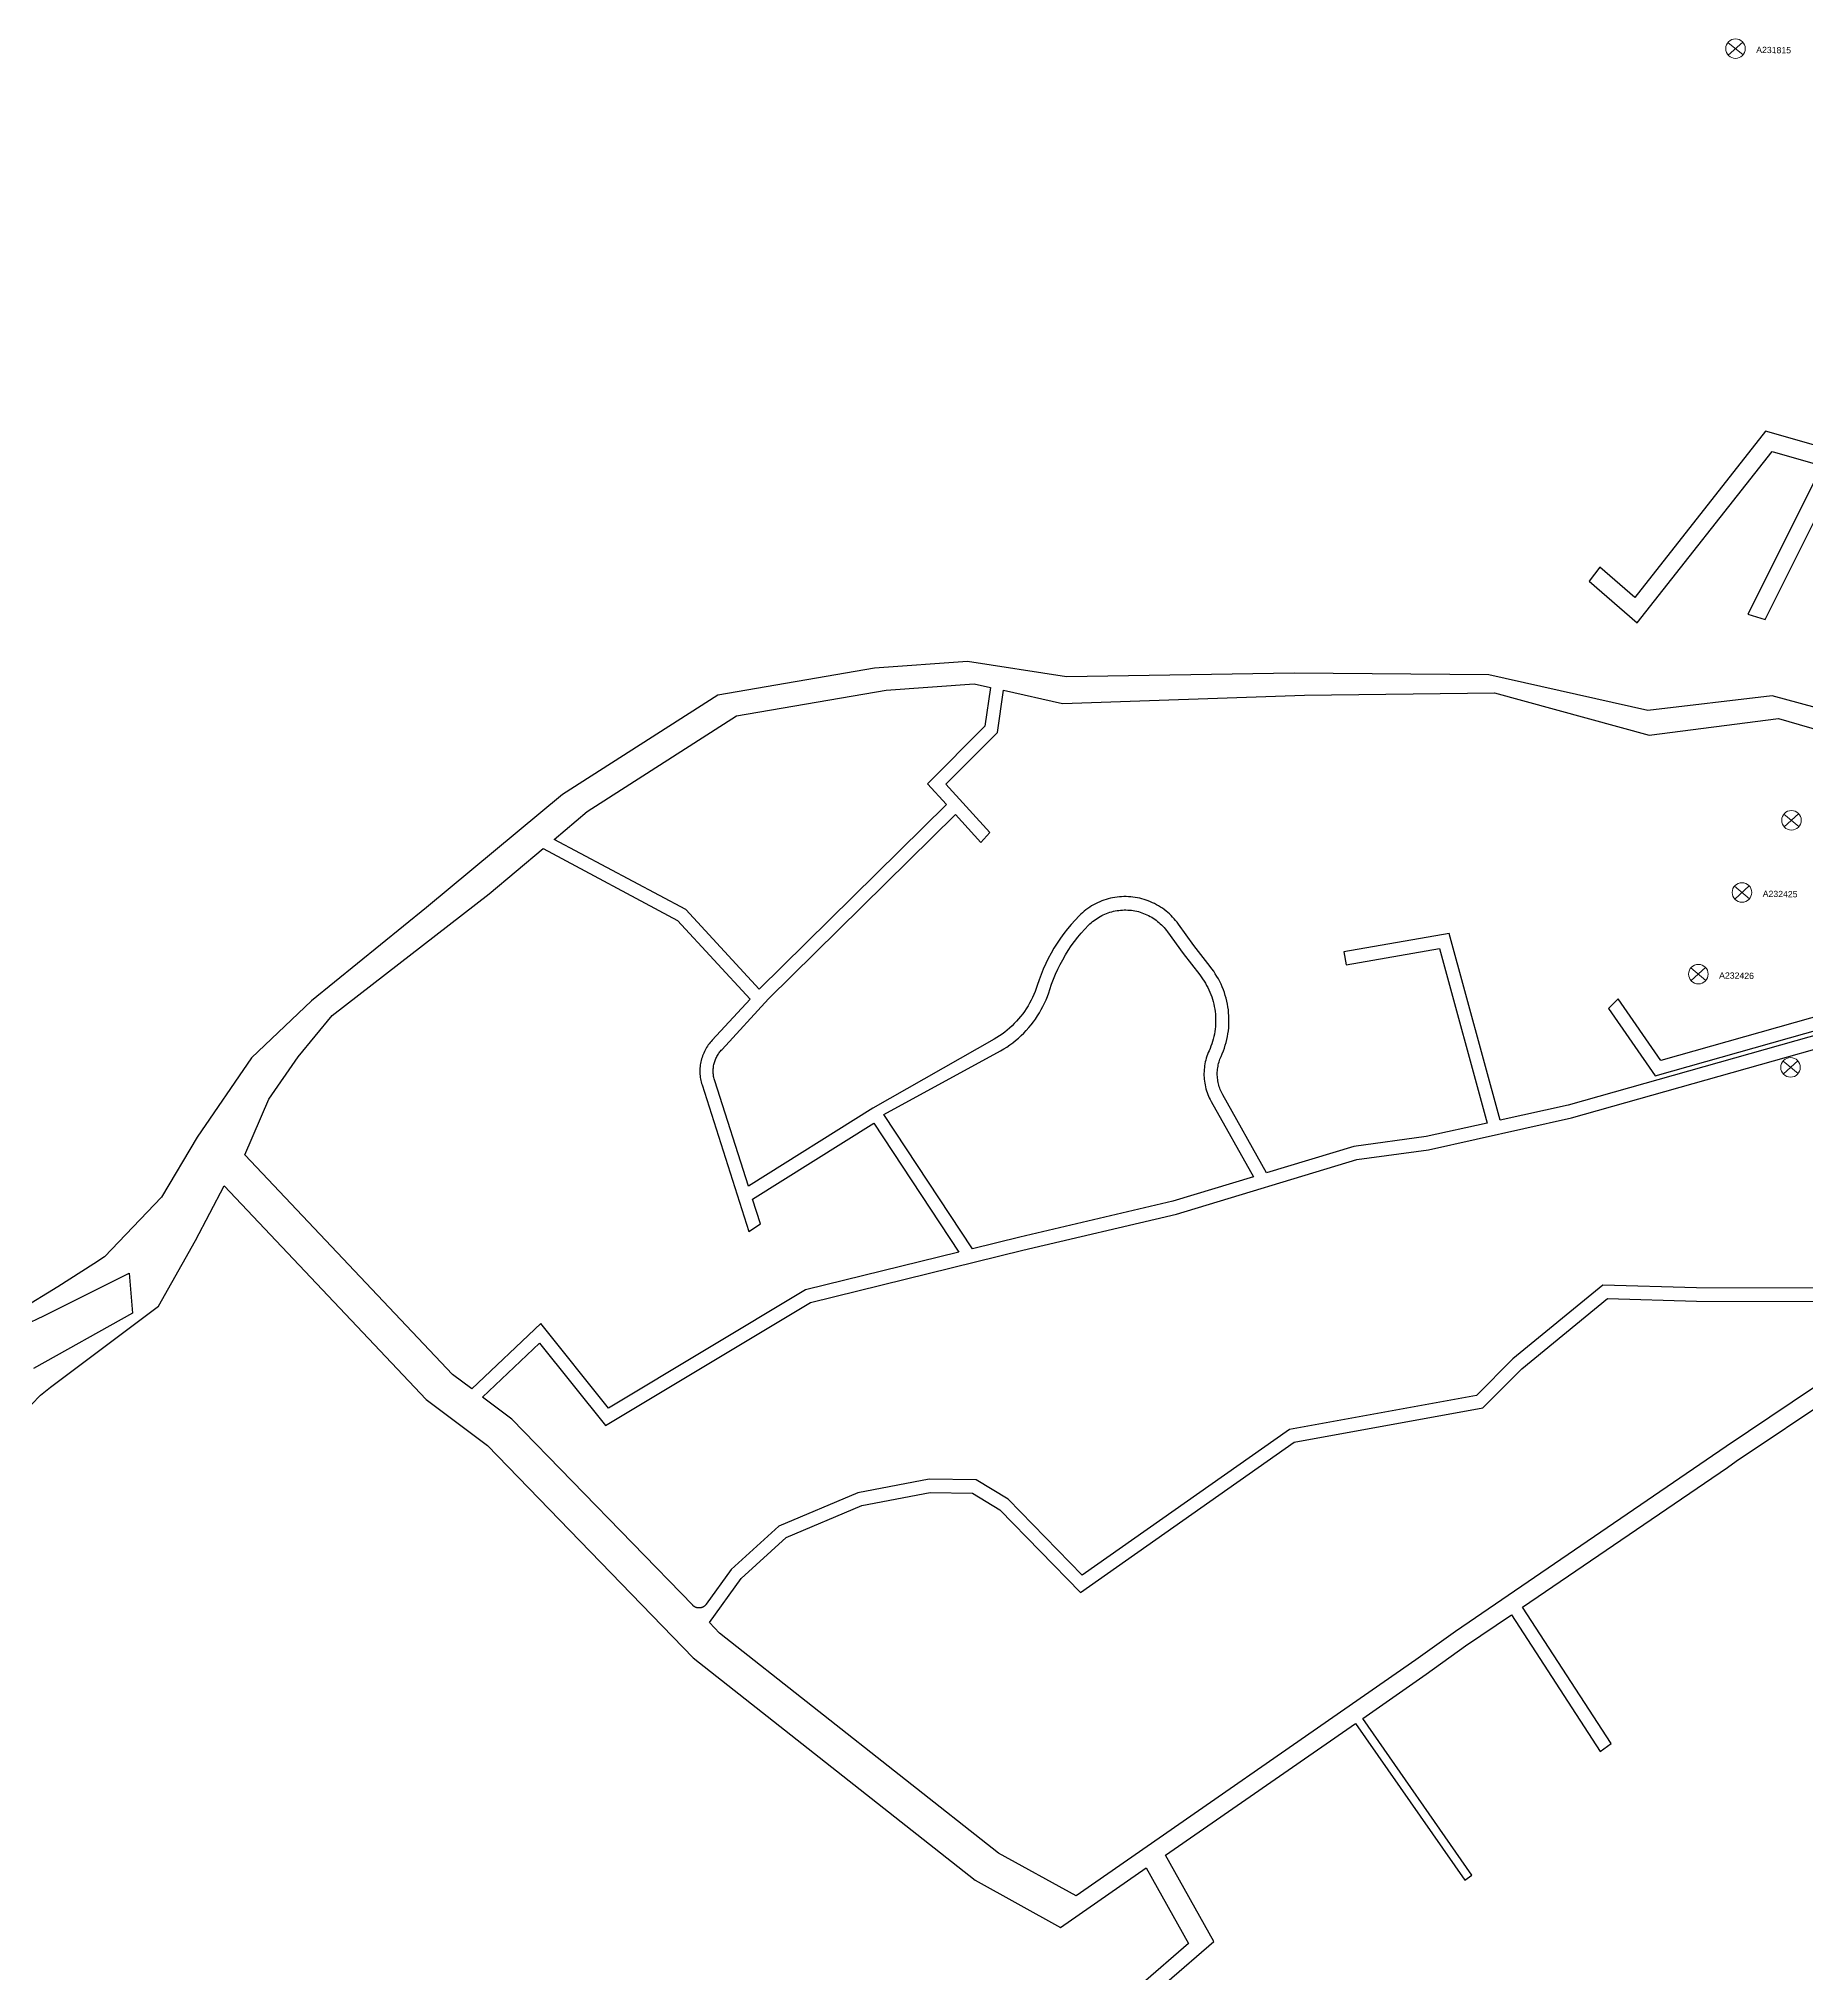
# Model space of a CAD drawing. Header units: millimetres. Extents: x 676447 to 689606, y 7455628 to 7463967.
# Drawn here: x 684855.3 to 685054.1, y 7459208.4 to 7459425.9 of the extents above; entities that cross this region are included whole.
import ezdxf

# ---------------------------------------------------------------- set-up
doc = ezdxf.new("R2010")
doc.units = ezdxf.units.MM
doc.header["$LTSCALE"] = 0.1
doc.header["$MEASUREMENT"] = 0
doc.linetypes.add('PHANTOM2', pattern=[1.25, 0.625, -0.125, 0.125, -0.125, 0.125, -0.125])
doc.layers.add('10.4-Postes', color=1, linetype='Continuous', lineweight=0)
for name, color, linetype in [('LEGENDAS_INFRAESTRUTURAS', 7, 'Continuous'), ('MUB_MEIOFIO', 7, 'Continuous'), ('MUB_QUADRAS', 7, 'Continuous'), ('NOS_DE_INFRAESTRUTURA', 7, 'Continuous')]:
    doc.layers.add(name, color=color, linetype=linetype)
doc.styles.get("Standard").update_dxf_attribs({"font": 'arial.ttf'})

# ---------------------------------------------------------------- blocks, each defined once
blk = doc.blocks.new('PTPT')
at = {"layer": '10.4-Postes', "color": 1, "linetype": 'PHANTOM2'}
for points in [[(-0.0000079, 0.0000104), (0.0000075, -0.000002)], [(0.000007, 0.0000109), (-0.0000074, -0.0000025)]]:
    blk.add_lwpolyline(points, dxfattribs=at)
at = {"layer": '10.4-Postes', "color": 1}
blk.add_circle((-0.0000002, 0.0000042), 0.00000987, dxfattribs=at)

msp = doc.modelspace()

# ---------------------------------------------------------------- linework, layer by layer
at = {"layer": 'MUB_MEIOFIO', "color": 253, "linetype": 'Continuous'}
msp.add_lwpolyline([(684853.66, 7459281.23), (684855.88, 7459282.3), (684865.46, 7459287.1), (684865.85, 7459282.58), (684854.73, 7459276.36)], dxfattribs=at)
at = {"layer": 'MUB_MEIOFIO', "linetype": 'Continuous'}
msp.add_lwpolyline([(684853.66, 7459281.23), (684855.88, 7459282.3), (684865.46, 7459287.1), (684865.85, 7459282.58), (684854.73, 7459276.36)], dxfattribs=at)
at = {"layer": 'MUB_QUADRAS', "linetype": 'Continuous'}
for points in [[(685100.25, 7459367.28), (685049.5, 7459381.77), (685034.79, 7459363.07), (685030.85, 7459366.48), (685029.65, 7459364.87), (685035.07, 7459360.19), (685050.24, 7459379.48), (685055.88, 7459377.87), (685047.52, 7459361.17), (685049.47, 7459360.59), (685057.83, 7459377.31)], [(685070.75, 7459346.46), (685050.23, 7459351.99), (685036.28, 7459350.34), (685018.4, 7459354.35), (684996.51, 7459354.55), (684970.88, 7459354.13), (684959.77, 7459355.86), (684949.28, 7459355.09), (684931.69, 7459352.07), (684914.22, 7459340.89), (684898.91, 7459328.21), (684885.97, 7459317.72), (684879.24, 7459311.29), (684873.13, 7459302.37), (684869.1, 7459295.61), (684862.72, 7459288.93), (684861.52, 7459288.14), (684857.44, 7459285.53), (684853.31, 7459282.99)], [(684957.38, 7459339.76), (684936.33, 7459319), (684928.07, 7459327.96), (684913.26, 7459335.86), (684916.98, 7459339), (684933.76, 7459349.74), (684950.6, 7459352.63), (684960.5, 7459353.35), (684962.33, 7459352.95), (684961.72, 7459348.59), (684955.24, 7459342.11), (684957.38, 7459339.76)], [(684962.74, 7459313.38), (684949.11, 7459305.64), (684935.12, 7459296.88), (684931.33, 7459308.71), (684931.29, 7459308.83), (684931.26, 7459308.95), (684931.23, 7459309.07), (684931.21, 7459309.19), (684931.19, 7459309.31), (684931.18, 7459309.43), (684931.17, 7459309.55), (684931.16, 7459309.68), (684931.16, 7459309.8), (684931.16, 7459309.92), (684931.17, 7459310.04), (684931.18, 7459310.17), (684931.19, 7459310.29), (684931.21, 7459310.41), (684931.24, 7459310.53), (684931.27, 7459310.65), (684931.3, 7459310.77), (684931.33, 7459310.89), (684931.37, 7459311), (684931.42, 7459311.12), (684931.47, 7459311.23), (684931.52, 7459311.34), (684931.58, 7459311.45), (684931.64, 7459311.56), (684931.7, 7459311.66), (684931.77, 7459311.77), (684931.84, 7459311.87), (684931.91, 7459311.97), (684931.99, 7459312.06), (684932.07, 7459312.15), (684932.16, 7459312.24), (684937.38, 7459317.93), (684958.39, 7459338.65), (684961.26, 7459335.5), (684962.28, 7459336.62), (684957.32, 7459342.06), (684963.14, 7459347.88), (684963.79, 7459352.62), (684970.43, 7459351.15), (684997.64, 7459352.07), (685019.03, 7459352.32), (685036.43, 7459347.58), (685050.97, 7459349.45), (685070.35, 7459343.83)], [(684935.3, 7459317.9), (684931.06, 7459313.27), (684930.94, 7459313.14), (684930.83, 7459313.01), (684930.72, 7459312.88), (684930.61, 7459312.74), (684930.51, 7459312.59), (684930.42, 7459312.45), (684930.33, 7459312.3), (684930.25, 7459312.14), (684930.17, 7459311.99), (684930.09, 7459311.83), (684930.02, 7459311.67), (684929.96, 7459311.51), (684929.9, 7459311.34), (684929.85, 7459311.18), (684929.81, 7459311.01), (684929.77, 7459310.84), (684929.74, 7459310.67), (684929.71, 7459310.49), (684929.69, 7459310.32), (684929.67, 7459310.15), (684929.66, 7459309.97), (684929.66, 7459309.8), (684929.66, 7459309.62), (684929.67, 7459309.45), (684929.68, 7459309.27), (684929.7, 7459309.1), (684929.73, 7459308.93), (684929.76, 7459308.76), (684929.8, 7459308.59), (684929.85, 7459308.42), (684929.9, 7459308.25), (684935.18, 7459291.77), (684936.48, 7459292.63), (684935.59, 7459295.4), (684949.22, 7459303.94), (684958.79, 7459289.45), (684941.53, 7459285.2), (684919.4, 7459271.91), (684911.76, 7459281.41), (684904, 7459274.07), (684901.85, 7459275.69), (684878.47, 7459300.38), (684881.18, 7459306.66), (684884.49, 7459311.4), (684888.32, 7459316.06), (684905.98, 7459329.72), (684912.02, 7459334.82), (684927.14, 7459326.75), (684935.3, 7459317.9), (684935.3, 7459317.9)], [(685079.97, 7459320.86), (685027.32, 7459305.99), (685019.66, 7459304.28), (685013.92, 7459325.29), (685002.08, 7459323.22), (685002.34, 7459321.74), (685012.83, 7459323.58), (685018.19, 7459303.96), (685011.34, 7459302.44), (685003.22, 7459301.33), (684993.38, 7459298.35), (684988.46, 7459307.14), (684988.38, 7459307.28), (684988.31, 7459307.43), (684988.24, 7459307.58), (684988.17, 7459307.74), (684988.12, 7459307.89), (684988.06, 7459308.05), (684988.02, 7459308.21), (684987.98, 7459308.37), (684987.94, 7459308.53), (684987.91, 7459308.7), (684987.89, 7459308.86), (684987.87, 7459309.02), (684987.86, 7459309.19), (684987.85, 7459309.36), (684987.85, 7459309.52), (684987.85, 7459309.69), (684987.86, 7459309.85), (684987.88, 7459310.02), (684987.9, 7459310.18), (684987.93, 7459310.35), (684987.96, 7459310.51), (684988, 7459310.67), (684988.05, 7459310.83), (684988.1, 7459310.99), (684988.15, 7459311.14), (684988.21, 7459311.3), (684988.28, 7459311.45), (684988.41, 7459311.76), (684988.54, 7459312.07), (684988.65, 7459312.38), (684988.75, 7459312.7), (684988.84, 7459313.03), (684988.92, 7459313.35), (684988.99, 7459313.68), (684989.05, 7459314.01), (684989.09, 7459314.34), (684989.13, 7459314.67), (684989.15, 7459315.01), (684989.16, 7459315.34), (684989.16, 7459315.68), (684989.15, 7459316.01), (684989.12, 7459316.35), (684989.09, 7459316.68), (684989.04, 7459317.01), (684988.98, 7459317.34), (684988.91, 7459317.67), (684988.83, 7459317.99), (684988.74, 7459318.31), (684988.64, 7459318.63), (684988.53, 7459318.95), (684988.4, 7459319.26), (684988.27, 7459319.57), (684988.12, 7459319.87), (684987.97, 7459320.16), (684987.8, 7459320.45), (684987.62, 7459320.74), (684987.44, 7459321.02), (684987.24, 7459321.29), (684987.04, 7459321.56), (684985.22, 7459323.91), (684983.47, 7459326.32), (684983.32, 7459326.53), (684983.16, 7459326.73), (684982.99, 7459326.92), (684982.82, 7459327.11), (684982.65, 7459327.29), (684982.46, 7459327.47), (684982.27, 7459327.64), (684982.08, 7459327.8), (684981.87, 7459327.96), (684981.67, 7459328.11), (684981.46, 7459328.25), (684981.24, 7459328.39), (684981.02, 7459328.51), (684980.79, 7459328.63), (684980.56, 7459328.74), (684980.33, 7459328.85), (684980.09, 7459328.94), (684979.85, 7459329.03), (684979.61, 7459329.11), (684979.37, 7459329.18), (684979.12, 7459329.24), (684978.87, 7459329.29), (684978.62, 7459329.33), (684978.36, 7459329.37), (684978.11, 7459329.39), (684977.86, 7459329.41), (684977.6, 7459329.42), (684977.35, 7459329.42), (684977.09, 7459329.41), (684976.84, 7459329.39), (684976.58, 7459329.36), (684976.33, 7459329.33), (684976.08, 7459329.28), (684975.83, 7459329.23), (684975.58, 7459329.17), (684975.34, 7459329.09), (684975.1, 7459329.02), (684974.86, 7459328.93), (684974.62, 7459328.83), (684974.39, 7459328.73), (684974.16, 7459328.61), (684973.94, 7459328.49), (684973.71, 7459328.37), (684973.5, 7459328.23), (684973.29, 7459328.09), (684973.08, 7459327.94), (684972.88, 7459327.78), (684972.69, 7459327.61), (684972.5, 7459327.44), (684972.32, 7459327.27), (684971.86, 7459326.79), (684971.42, 7459326.3), (684970.99, 7459325.79), (684970.59, 7459325.27), (684970.2, 7459324.74), (684969.83, 7459324.19), (684969.48, 7459323.63), (684969.15, 7459323.06), (684968.84, 7459322.48), (684968.55, 7459321.89), (684968.28, 7459321.28), (684968.03, 7459320.67), (684967.8, 7459320.05), (684967.59, 7459319.43), (684967.48, 7459319.08), (684967.35, 7459318.75), (684967.22, 7459318.41), (684967.07, 7459318.08), (684966.91, 7459317.76), (684966.74, 7459317.44), (684966.56, 7459317.13), (684966.37, 7459316.82), (684966.17, 7459316.52), (684965.96, 7459316.23), (684965.73, 7459315.94), (684965.5, 7459315.67), (684965.26, 7459315.4), (684965.02, 7459315.14), (684964.76, 7459314.88), (684964.49, 7459314.64), (684964.22, 7459314.41), (684963.94, 7459314.18), (684963.65, 7459313.97), (684963.35, 7459313.76), (684963.05, 7459313.57), (684962.74, 7459313.38)], [(684960.33, 7459289.83), (684950.36, 7459304.93), (684963.48, 7459312.08), (684963.84, 7459312.29), (684964.18, 7459312.51), (684964.52, 7459312.75), (684964.85, 7459312.99), (684965.17, 7459313.25), (684965.49, 7459313.52), (684965.79, 7459313.8), (684966.08, 7459314.08), (684966.37, 7459314.38), (684966.64, 7459314.69), (684966.9, 7459315.01), (684967.16, 7459315.33), (684967.4, 7459315.66), (684967.63, 7459316.01), (684967.85, 7459316.36), (684968.05, 7459316.71), (684968.24, 7459317.08), (684968.43, 7459317.45), (684968.59, 7459317.82), (684968.75, 7459318.2), (684968.89, 7459318.59), (684969.02, 7459318.98), (684969.21, 7459319.56), (684969.42, 7459320.13), (684969.65, 7459320.69), (684969.9, 7459321.25), (684970.17, 7459321.79), (684970.46, 7459322.33), (684970.76, 7459322.86), (684971.09, 7459323.37), (684971.43, 7459323.88), (684971.79, 7459324.37), (684972.16, 7459324.85), (684972.55, 7459325.32), (684972.96, 7459325.77), (684973.38, 7459326.21), (684973.52, 7459326.35), (684973.67, 7459326.48), (684973.83, 7459326.62), (684973.99, 7459326.74), (684974.15, 7459326.86), (684974.32, 7459326.97), (684974.49, 7459327.08), (684974.67, 7459327.18), (684974.85, 7459327.28), (684975.03, 7459327.37), (684975.21, 7459327.45), (684975.4, 7459327.53), (684975.59, 7459327.6), (684975.78, 7459327.66), (684975.98, 7459327.72), (684976.17, 7459327.77), (684976.37, 7459327.81), (684976.57, 7459327.85), (684976.77, 7459327.87), (684976.97, 7459327.9), (684977.17, 7459327.91), (684977.38, 7459327.92), (684977.58, 7459327.92), (684977.78, 7459327.91), (684977.98, 7459327.9), (684978.19, 7459327.88), (684978.39, 7459327.85), (684978.59, 7459327.82), (684978.78, 7459327.77), (684978.98, 7459327.73), (684979.18, 7459327.67), (684979.37, 7459327.61), (684979.56, 7459327.54), (684979.75, 7459327.46), (684979.93, 7459327.38), (684980.12, 7459327.29), (684980.29, 7459327.2), (684980.47, 7459327.1), (684980.64, 7459326.99), (684980.81, 7459326.88), (684980.97, 7459326.76), (684981.13, 7459326.64), (684981.29, 7459326.51), (684981.44, 7459326.37), (684981.59, 7459326.23), (684981.73, 7459326.09), (684981.86, 7459325.94), (684982, 7459325.78), (684982.12, 7459325.62), (684982.24, 7459325.46), (684984.02, 7459323.01), (684985.87, 7459320.62), (684986.04, 7459320.4), (684986.2, 7459320.17), (684986.36, 7459319.93), (684986.51, 7459319.69), (684986.65, 7459319.44), (684986.78, 7459319.19), (684986.9, 7459318.94), (684987.02, 7459318.68), (684987.12, 7459318.42), (684987.22, 7459318.15), (684987.31, 7459317.88), (684987.38, 7459317.61), (684987.45, 7459317.33), (684987.51, 7459317.06), (684987.56, 7459316.78), (684987.6, 7459316.5), (684987.63, 7459316.21), (684987.65, 7459315.93), (684987.66, 7459315.65), (684987.66, 7459315.37), (684987.65, 7459315.08), (684987.63, 7459314.8), (684987.6, 7459314.52), (684987.56, 7459314.24), (684987.52, 7459313.96), (684987.46, 7459313.68), (684987.39, 7459313.41), (684987.31, 7459313.13), (684987.23, 7459312.86), (684987.13, 7459312.6), (684987.03, 7459312.33), (684986.92, 7459312.07), (684986.83, 7459311.88), (684986.75, 7459311.67), (684986.68, 7459311.47), (684986.61, 7459311.26), (684986.55, 7459311.05), (684986.5, 7459310.84), (684986.46, 7459310.62), (684986.42, 7459310.41), (684986.39, 7459310.19), (684986.37, 7459309.97), (684986.36, 7459309.76), (684986.35, 7459309.54), (684986.35, 7459309.32), (684986.36, 7459309.1), (684986.38, 7459308.89), (684986.4, 7459308.67), (684986.43, 7459308.45), (684986.47, 7459308.24), (684986.52, 7459308.02), (684986.57, 7459307.81), (684986.63, 7459307.6), (684986.7, 7459307.4), (684986.78, 7459307.19), (684986.86, 7459306.99), (684986.95, 7459306.79), (684987.05, 7459306.6), (684987.15, 7459306.4), (684991.91, 7459297.91), (684982.86, 7459295.16), (684965.63, 7459291.13), (684960.33, 7459289.83), (684960.33, 7459289.83)], [(685080.78, 7459323.17), (685037.72, 7459311.01), (685032.93, 7459317.91), (685031.84, 7459316.85), (685037.1, 7459309.27), (685080.17, 7459321.44)], [(684905.21, 7459273.15), (684911.61, 7459279.2), (684919.05, 7459269.95), (684942.11, 7459283.8), (684965.98, 7459289.67), (684983.25, 7459293.71), (685003.54, 7459299.86), (685011.61, 7459300.96), (685027.68, 7459304.53), (685079.22, 7459319.09)], [(684854.48, 7459272.3), (684855.5, 7459273.35), (684856.62, 7459274.28), (684868.77, 7459283.36), (684872.95, 7459290.75), (684876.17, 7459296.89), (684898.89, 7459272.89), (684905.77, 7459267.71), (684928.92, 7459243.84), (684960.63, 7459218.82), (684970.21, 7459213.53), (684979.85, 7459220.22), (684984.6, 7459211.72), (684979.24, 7459207.08)], [(685058.82, 7459285.41), (685041.74, 7459285.45), (685031.2, 7459285.75), (685021.09, 7459277.45), (685016.98, 7459273.34), (684995.95, 7459269.52), (684972.64, 7459253.13), (684964.33, 7459261.67), (684960.74, 7459263.83), (684955.43, 7459263.91), (684947.44, 7459262.39), (684938.53, 7459258.63), (684933.18, 7459253.76), (684930.38, 7459249.86), (684930.36, 7459249.83), (684930.33, 7459249.8), (684930.31, 7459249.78), (684930.29, 7459249.75), (684930.26, 7459249.73), (684930.24, 7459249.7), (684930.21, 7459249.68), (684930.18, 7459249.66), (684930.16, 7459249.63), (684930.13, 7459249.61), (684930.1, 7459249.6), (684930.07, 7459249.58), (684930.04, 7459249.56), (684930.01, 7459249.54), (684929.98, 7459249.53), (684929.94, 7459249.52), (684929.91, 7459249.5), (684929.88, 7459249.49), (684929.85, 7459249.48), (684929.81, 7459249.47), (684929.78, 7459249.46), (684929.74, 7459249.46), (684929.71, 7459249.45), (684929.67, 7459249.45), (684929.64, 7459249.44), (684929.6, 7459249.44), (684929.57, 7459249.44), (684929.53, 7459249.44), (684929.5, 7459249.44), (684929.46, 7459249.45), (684929.43, 7459249.45), (684929.4, 7459249.46), (684929.36, 7459249.46), (684929.33, 7459249.47), (684929.29, 7459249.48), (684929.26, 7459249.49), (684929.23, 7459249.5), (684929.19, 7459249.51), (684929.16, 7459249.53), (684929.13, 7459249.54), (684929.1, 7459249.56), (684929.07, 7459249.57), (684929.04, 7459249.59), (684929.01, 7459249.61), (684928.98, 7459249.63), (684928.95, 7459249.65), (684928.92, 7459249.67), (684928.9, 7459249.7), (684928.87, 7459249.72), (684928.85, 7459249.74), (684908.53, 7459270.66), (684905.21, 7459273.15), (684905.21, 7459273.15)], [(685069.85, 7459284.22), (685045.08, 7459267.58), (685014.62, 7459246.81), (685010.18, 7459243.61), (684971.97, 7459217.06), (684963.25, 7459221.88), (684931.88, 7459246.62), (684930.74, 7459247.79), (684934.31, 7459252.76), (684939.35, 7459257.35), (684947.87, 7459260.95), (684955.56, 7459262.41), (684960.31, 7459262.34), (684963.39, 7459260.49), (684972.46, 7459251.17), (684972.46, 7459251.17)], [(684972.46, 7459251.17), (684996.5, 7459268.09), (685017.71, 7459271.95), (685022.1, 7459276.34), (685031.72, 7459284.24), (685041.72, 7459283.95), (685059.27, 7459283.91)], [(684982.17, 7459207.35), (684987.45, 7459211.94), (684982.04, 7459221.63), (685003.4, 7459236.46), (685015.68, 7459218.85), (685016.48, 7459219.41), (685004.2, 7459237.02), (685011.34, 7459241.98), (685015.77, 7459245.17), (685020.92, 7459248.68), (685030.89, 7459233.3), (685032.15, 7459234.19), (685022.18, 7459249.54), (685045.21, 7459265.25), (685046.2, 7459265.93), (685057.4, 7459273.45)]]:
    msp.add_lwpolyline(points, dxfattribs=at)

# ---------------------------------------------------------------- block references
at = {"layer": 'NOS_DE_INFRAESTRUTURA', "color": 1, "xscale": 111319.4907932736, "yscale": 111319.4907932736, "zscale": 111319.4907932736}
for p, rotation in [((685046.14, 7459424.3), 359.2956216730241), ((685052.43, 7459337.54), 359.295570941596), ((685046.87, 7459329.42), 359.2955895965092), ((685041.97, 7459320.24), 359.2956054076105), ((685052.33, 7459309.75), 359.2955627357331)]:
    msp.add_blockref('PTPT', p, dxfattribs=dict(at, rotation=rotation))

# ---------------------------------------------------------------- texts
at = {"layer": 'LEGENDAS_INFRAESTRUTURAS', "color": 1}
for s, p in [('A231815', (685048.45, 7459424.28)), ('A232425', (685049.18, 7459329.39)), ('A232426', (685044.28, 7459320.21))]:
    msp.add_text(s, height=0.7, rotation=359.2956, dxfattribs=at).set_placement(p)

doc.saveas('drawing.dxf')
